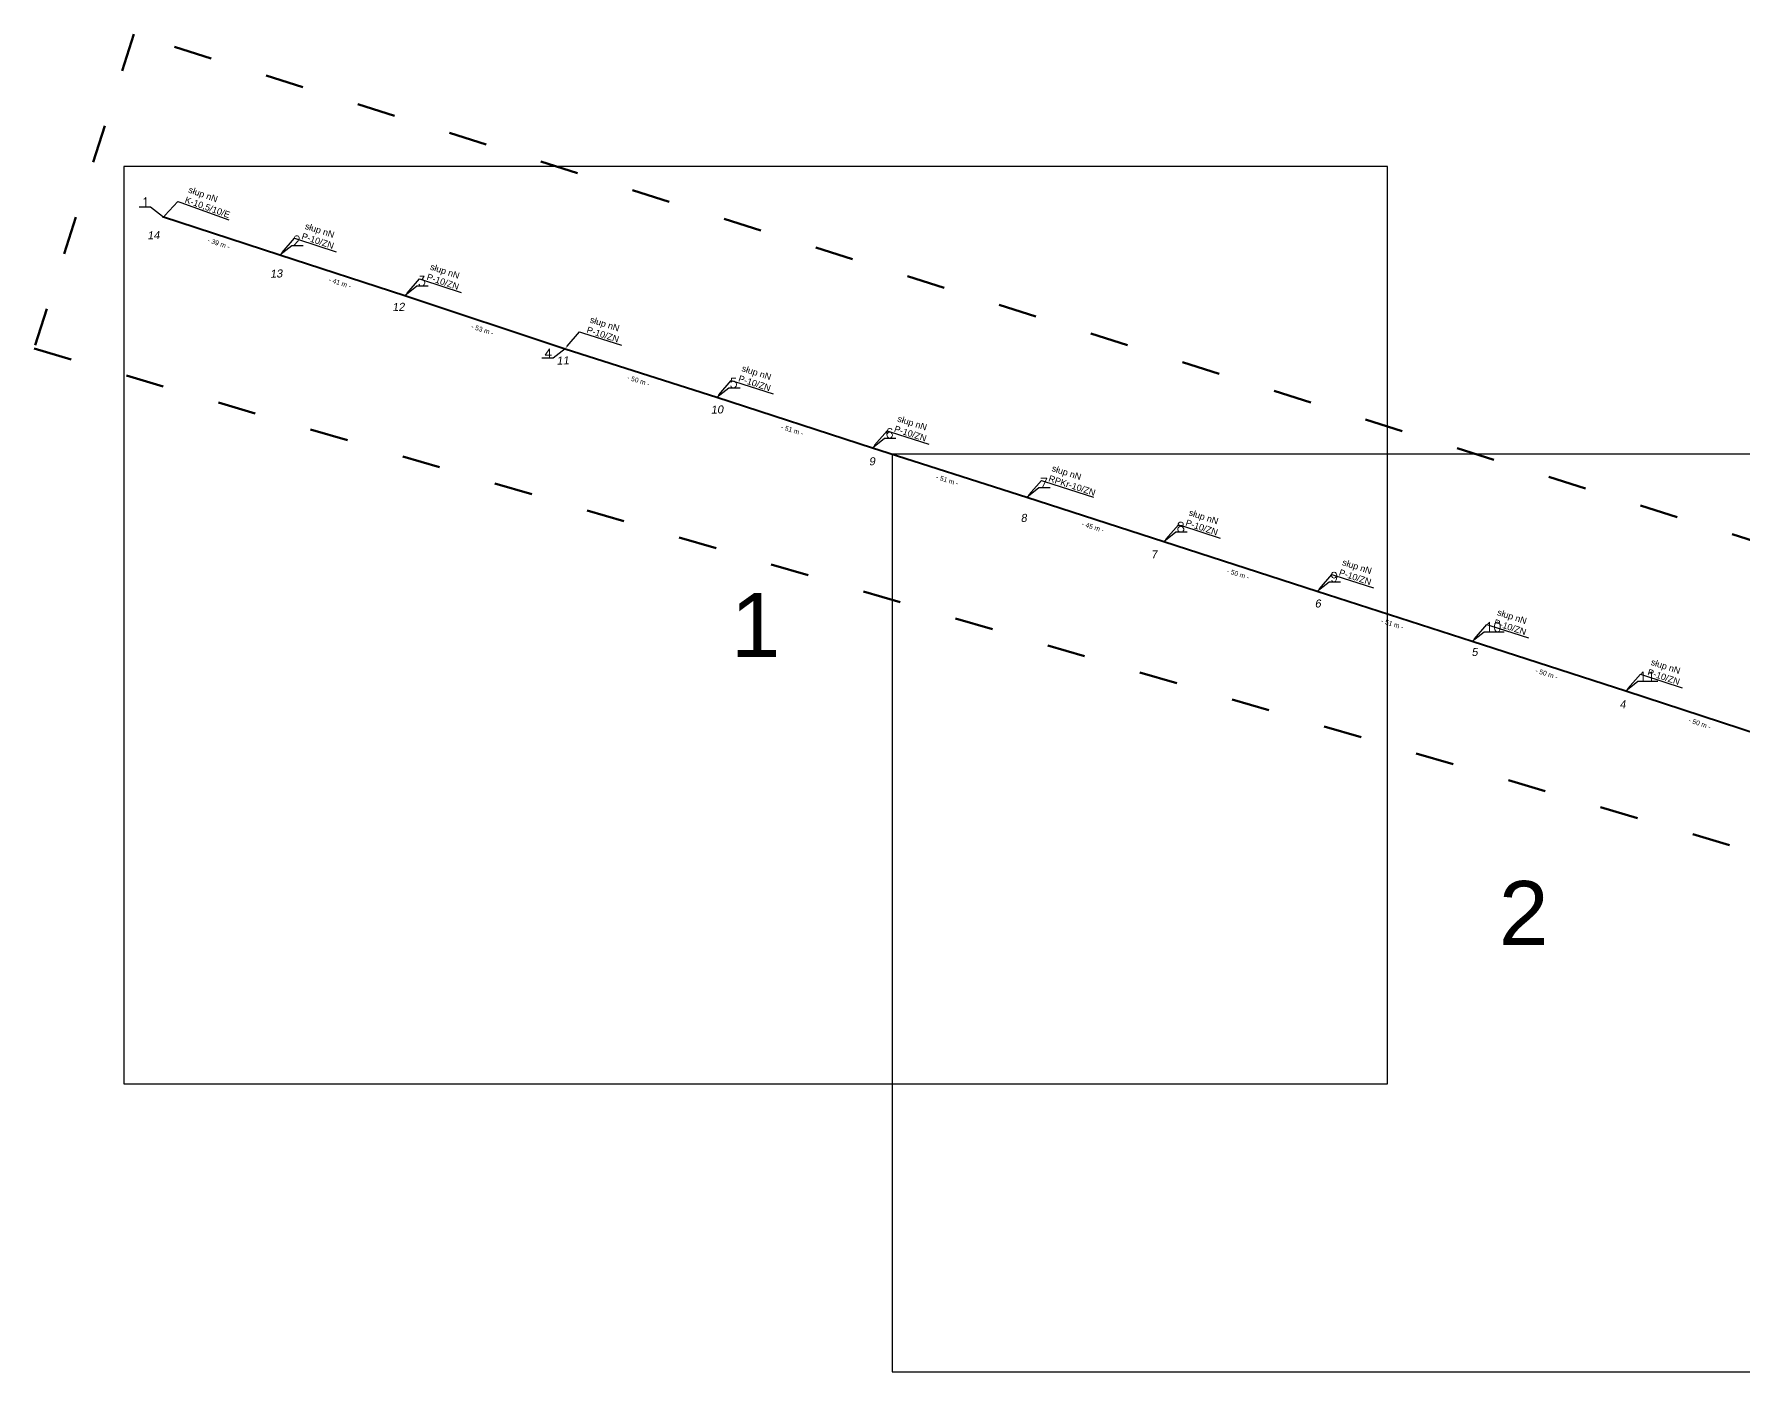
# Model space of a CAD drawing. Header units: metres. Extents: x 7540627 to 7542972, y 5787273 to 5789259.
# Drawn here: x 7541049 to 7541583, y 5787273 to 5787691 of the extents above; entities that cross this region are included whole.
import ezdxf
from ezdxf import colors
from ezdxf.entities.mleader import LeaderData, LeaderLine
from ezdxf.math import Vec2, Vec3

# ---------------------------------------------------------------- set-up
doc = ezdxf.new("R2010")
doc.units = ezdxf.units.M
doc.header["$MEASUREMENT"] = 0
doc.linetypes.add('ACAD_ISO03W100', pattern=[30, 12, -18])
for name, color, linetype, lineweight in [('!TELE', 30, 'Continuous', 40), ('!trafo', 6, 'ACAD_ISO03W100', 50), ('_numery slupow etap 4 cz. 2', 7, 'Continuous', 40)]:
    doc.layers.add(name, color=color, linetype=linetype, lineweight=lineweight)
for name, color, linetype in [('!wymiary', 7, 'Continuous'), ('_MM opisy', 7, 'Continuous'), ('makro-numeracja-punktow', 7, 'Continuous')]:
    doc.layers.add(name, color=color, linetype=linetype)
doc.layers.add('WT_arkusze', color=1, linetype='Continuous', plot=False)
doc.styles.add('GeodText', font='romans.shx')
doc.styles.get("Standard").update_dxf_attribs({"font": 'arial.ttf'})
doc.dimstyles.new('opis linie', dxfattribs={"dimtxt": 1.5, "dimasz": 2.5, "dimexe": 1.25, "dimexo": 0.625, "dimgap": 2.5, "dimtad": 4, "dimdec": 0, "dimtxsty": 'Standard', "dimcen": 2.5, "dimse1": 1, "dimse2": 1, "dimsd1": 1, "dimsd2": 1, "dimclrt": 256, "dimazin": 3, "dimtfac": 1, "dimtdec": 0, "dimtmove": 0, "dimatfit": 3, "dimtfill": 1})
doc.dimstyles.get("Standard").update_dxf_attribs({"dimtxt": 2.5, "dimasz": 2.5, "dimexe": 1.25, "dimexo": 0.625, "dimtad": 1, "dimtxsty": 'Standard', "dimcen": 2.5, "dimazin": 3, "dimtfac": 1, "dimtmove": 0, "dimatfit": 3})

# ---------------------------------------------------------------- blocks, each defined once
blk = doc.blocks.new('*D282')
at = {"layer": '!wymiary', "insert": (7541569.17, 5787475.97), "char_height": 1.5, "attachment_point": 5, "rotation": 341.8989, "bg_fill": 3, "box_fill_scale": 1.25, "bg_fill_color": 257, "bg_fill_transparency": 0}
blk.add_mtext('\\A1;- 50 m -', dxfattribs=at)
blk = doc.blocks.new('*D283')
at = {"layer": '!wymiary', "insert": (7541521.33, 5787491.53), "char_height": 1.5, "attachment_point": 5, "rotation": 342.0728, "bg_fill": 3, "box_fill_scale": 1.25, "bg_fill_color": 257, "bg_fill_transparency": 0}
blk.add_mtext('\\A1;- 50 m -', dxfattribs=at)
blk = doc.blocks.new('*D284')
at = {"layer": '!wymiary', "insert": (7541473.13, 5787507.1), "char_height": 1.5, "attachment_point": 5, "rotation": 342.1156, "bg_fill": 3, "box_fill_scale": 1.25, "bg_fill_color": 257, "bg_fill_transparency": 0}
blk.add_mtext('\\A1;- 51 m -', dxfattribs=at)
blk = doc.blocks.new('*D285')
at = {"layer": '!wymiary', "insert": (7541424.94, 5787522.7), "char_height": 1.5, "attachment_point": 5, "rotation": 342.0191, "bg_fill": 3, "box_fill_scale": 1.25, "bg_fill_color": 257, "bg_fill_transparency": 0}
blk.add_mtext('\\A1;- 50 m -', dxfattribs=at)
blk = doc.blocks.new('*D286')
at = {"layer": '!wymiary', "insert": (7541379.57, 5787537.4), "char_height": 1.5, "attachment_point": 5, "rotation": 342.091, "bg_fill": 3, "box_fill_scale": 1.25, "bg_fill_color": 257, "bg_fill_transparency": 0}
blk.add_mtext('\\A1;- 45 m -', dxfattribs=at)
blk = doc.blocks.new('*D287')
at = {"layer": '!wymiary', "insert": (7541334.06, 5787552.05), "char_height": 1.5, "attachment_point": 5, "rotation": 342.1908, "bg_fill": 3, "box_fill_scale": 1.25, "bg_fill_color": 257, "bg_fill_transparency": 0}
blk.add_mtext('\\A1;- 51 m -', dxfattribs=at)
blk = doc.blocks.new('*D288')
at = {"layer": '!wymiary', "insert": (7541285.61, 5787567.68), "char_height": 1.5, "attachment_point": 5, "rotation": 342.0689, "bg_fill": 3, "box_fill_scale": 1.25, "bg_fill_color": 257, "bg_fill_transparency": 0}
blk.add_mtext('\\A1;- 51 m -', dxfattribs=at)
blk = doc.blocks.new('*D289')
at = {"layer": '!wymiary', "insert": (7541237.57, 5787583.15), "char_height": 1.5, "attachment_point": 5, "rotation": 342.2313, "bg_fill": 3, "box_fill_scale": 1.25, "bg_fill_color": 257, "bg_fill_transparency": 0}
blk.add_mtext('\\A1;- 50 m -', dxfattribs=at)
blk = doc.blocks.new('*D290')
at = {"layer": '!wymiary', "insert": (7541188.83, 5787599.06), "char_height": 1.5, "attachment_point": 5, "rotation": 341.6145, "bg_fill": 3, "box_fill_scale": 1.25, "bg_fill_color": 257, "bg_fill_transparency": 0}
blk.add_mtext('\\A1;- 53 m -', dxfattribs=at)
blk = doc.blocks.new('*D291')
at = {"layer": '!wymiary', "insert": (7541144.31, 5787613.72), "char_height": 1.5, "attachment_point": 5, "rotation": 342.0236, "bg_fill": 3, "box_fill_scale": 1.25, "bg_fill_color": 257, "bg_fill_transparency": 0}
blk.add_mtext('\\A1;- 41 m -', dxfattribs=at)
blk = doc.blocks.new('*D292')
at = {"layer": '!wymiary', "insert": (7541106.43, 5787626.03), "char_height": 1.5, "attachment_point": 5, "rotation": 341.925, "bg_fill": 3, "box_fill_scale": 1.25, "bg_fill_color": 257, "bg_fill_transparency": 0}
blk.add_mtext('\\A1;- 39 m -', dxfattribs=at)

msp = doc.modelspace()

# ---------------------------------------------------------------- linework, layer by layer
at = {"layer": '!TELE', "elevation": 175.02}
msp.add_lwpolyline([(7541088.86, 5787634.42), (7541125.55, 5787622.44), (7541164.61, 5787609.77), (7541214.64, 5787593.14), (7541262.04, 5787577.95), (7541310.72, 5787562.19), (7541358.94, 5787546.71), (7541401.75, 5787532.87), (7541449.69, 5787517.31), (7541498.11, 5787501.68), (7541546.09, 5787486.17), (7541593.81, 5787470.57), (7541641.46, 5787455.02), (7541688.85, 5787439.95), (7541729.19, 5787427.09), (7541766.81, 5787415.08), (7541820.25, 5787430.69)], dxfattribs=at)

# ---------------------------------------------------------------- texts
at = {"layer": 'makro-numeracja-punktow', "lineweight": 30, "insert": (7541084.86, 5787637.42), "char_height": 3, "attachment_point": 9, "line_spacing_factor": 0.8, "style": 'GeodText'}
msp.add_mtext('1', dxfattribs=at)
at = {"layer": 'WT_arkusze', "char_height": 20, "attachment_point": 5}
for s, insert in [('1', (7541274.2, 5787506.73)), ('2', (7541514.2, 5787416.73))]:
    msp.add_mtext(s, dxfattribs=dict(at, insert=insert))

# ---------------------------------------------------------------- next in the draw order: leaders
at = {"layer": '_MM opisy'}
ml = msp.add_multileader_mtext('Standard', dxfattribs=at)
ml.set_content('\\pxql;słup nN\\PK-10,5/10/E', color=256)
ml.set_leader_properties()
ml.build(insert=Vec2(0, 0))
ml.multileader.update_dxf_attribs({"has_text_frame": 1, "text_left_attachment_type": 5, "text_right_attachment_type": 5, "dogleg_length": 1, "arrow_head_size": 1})
ctx = ml.context
ctx.base_point, ctx.char_height, ctx.arrow_head_size, ctx.landing_gap_size, ctx.plane_origin, ctx.plane_x_axis, ctx.plane_y_axis = Vec3(7541094.56, 5787638.82), 2, 1, 1, Vec3(7541090.06, 5787632.11), Vec3(0.942064, -0.335432), Vec3(0.335432, 0.942064)
ctx.left_attachment, ctx.right_attachment = 5, 5
notes = []
notes.append((ctx, [(0, (1, 1, 0), (7541093.62, 5787639.15), (0.942064, -0.335432), 1, [(0, [(7541088.92, 5787634.02), (7541093.62, 5787639.15)], 0, [])])]))
ctx.mtext.insert, ctx.mtext.text_direction, ctx.mtext.rotation, ctx.mtext.flow_direction = Vec3(7541097.44, 5787643.91), Vec3(0.942064, -0.335432), 5.941122, 5
ctx.mtext.has_bg_fill, ctx.mtext.bg_color, ctx.mtext.bg_scale_factor, ctx.mtext.bg_transparency, ctx.mtext.use_window_bg_color = 1, -1023410175, 1, 0, 1
ml = msp.add_multileader_mtext('Standard', dxfattribs=at)
ml.set_content('\\pxql;słup nN\\PP-10/ZN', color=256)
ml.set_leader_properties()
ml.build(insert=Vec2(0, 0))
ml.multileader.update_dxf_attribs({"has_text_frame": 1, "text_left_attachment_type": 5, "text_right_attachment_type": 5, "dogleg_length": 1, "arrow_head_size": 1})
ctx = ml.context
ctx.base_point, ctx.char_height, ctx.arrow_head_size, ctx.landing_gap_size, ctx.plane_origin, ctx.plane_x_axis, ctx.plane_y_axis = Vec3(7541131.06, 5787627.39), 2, 1, 1, Vec3(7541126.75, 5787620.56), Vec3(0.951184, -0.308626), Vec3(0.308626, 0.951184)
ctx.left_attachment, ctx.right_attachment = 5, 5
notes.append((ctx, [(0, (1, 1, 0), (7541130.11, 5787627.7), (0.951184, -0.308626), 1, [(0, [(7541125.55, 5787622.44), (7541130.11, 5787627.7)], 0, [])])]))
ctx.mtext.insert, ctx.mtext.text_direction, ctx.mtext.rotation, ctx.mtext.flow_direction = Vec3(7541133.79, 5787632.56), Vec3(0.951184, -0.308626), 5.969438, 5
ctx.mtext.has_bg_fill, ctx.mtext.bg_color, ctx.mtext.bg_scale_factor, ctx.mtext.bg_transparency, ctx.mtext.use_window_bg_color = 1, -1023410175, 1, 0, 1
ml = msp.add_multileader_mtext('Standard', dxfattribs=at)
ml.set_content('\\pxql;słup nN\\PP-10/ZN', color=256)
ml.set_leader_properties()
ml.build(insert=Vec2(0, 0))
ml.multileader.update_dxf_attribs({"has_text_frame": 1, "text_left_attachment_type": 5, "text_right_attachment_type": 5, "dogleg_length": 1, "arrow_head_size": 1})
ctx = ml.context
ctx.base_point, ctx.char_height, ctx.arrow_head_size, ctx.landing_gap_size, ctx.plane_origin, ctx.plane_x_axis, ctx.plane_y_axis = Vec3(7541170.15, 5787614.68), 2, 1, 1, Vec3(7541165.79, 5787607.88), Vec3(0.948956, -0.315408), Vec3(0.315408, 0.948956)
ctx.left_attachment, ctx.right_attachment = 5, 5
notes.append((ctx, [(0, (1, 1, 0), (7541169.2, 5787614.99), (0.948956, -0.315408), 1, [(0, [(7541164.61, 5787609.77), (7541169.2, 5787614.99)], 0, [])])]))
ctx.mtext.insert, ctx.mtext.text_direction, ctx.mtext.rotation, ctx.mtext.flow_direction = Vec3(7541172.92, 5787619.83), Vec3(0.948956, -0.315408), 5.962298, 5
ctx.mtext.has_bg_fill, ctx.mtext.bg_color, ctx.mtext.bg_scale_factor, ctx.mtext.bg_transparency, ctx.mtext.use_window_bg_color = 1, -1023410175, 1, 0, 1
ml = msp.add_multileader_mtext('Standard', dxfattribs=at)
ml.set_content('\\pxql;słup nN\\PP-10/ZN', color=256)
ml.set_leader_properties()
ml.build(insert=Vec2(0, 0))
ml.multileader.update_dxf_attribs({"has_text_frame": 1, "text_left_attachment_type": 5, "text_right_attachment_type": 5, "dogleg_length": 1, "arrow_head_size": 1})
ctx = ml.context
ctx.base_point, ctx.char_height, ctx.arrow_head_size, ctx.landing_gap_size, ctx.plane_origin, ctx.plane_x_axis, ctx.plane_y_axis = Vec3(7541220.13, 5787598.11), 2, 1, 1, Vec3(7541215.84, 5787591.26), Vec3(0.952296, -0.305176), Vec3(0.305176, 0.952296)
ctx.left_attachment, ctx.right_attachment = 5, 5
notes.append((ctx, [(0, (1, 1, 0), (7541219.18, 5787598.41), (0.952296, -0.305176), 1, [(0, [(7541214.64, 5787593.14), (7541219.18, 5787598.41)], 0, [])])]))
ctx.mtext.insert, ctx.mtext.text_direction, ctx.mtext.rotation, ctx.mtext.flow_direction = Vec3(7541222.84, 5787603.29), Vec3(0.952296, -0.305176), 5.973062, 5
ctx.mtext.has_bg_fill, ctx.mtext.bg_color, ctx.mtext.bg_scale_factor, ctx.mtext.bg_transparency, ctx.mtext.use_window_bg_color = 1, -1023410175, 1, 0, 1
ml = msp.add_multileader_mtext('Standard', dxfattribs=at)
ml.set_content('\\pxql;słup nN\\PP-10/ZN', color=256)
ml.set_leader_properties()
ml.build(insert=Vec2(0, 0))
ml.multileader.update_dxf_attribs({"has_text_frame": 1, "text_left_attachment_type": 5, "text_right_attachment_type": 5, "dogleg_length": 1, "arrow_head_size": 1})
ctx = ml.context
ctx.base_point, ctx.char_height, ctx.arrow_head_size, ctx.landing_gap_size, ctx.plane_origin, ctx.plane_x_axis, ctx.plane_y_axis = Vec3(7541267.54, 5787582.9), 2, 1, 1, Vec3(7541263.23, 5787576.07), Vec3(0.951428, -0.307873), Vec3(0.307873, 0.951428)
ctx.left_attachment, ctx.right_attachment = 5, 5
notes.append((ctx, [(0, (1, 1, 0), (7541266.59, 5787583.21), (0.951428, -0.307873), 1, [(0, [(7541262.04, 5787577.95), (7541266.59, 5787583.21)], 0, [])])]))
ctx.mtext.insert, ctx.mtext.text_direction, ctx.mtext.rotation, ctx.mtext.flow_direction = Vec3(7541270.27, 5787588.08), Vec3(0.951428, -0.307873), 5.970229, 5
ctx.mtext.has_bg_fill, ctx.mtext.bg_color, ctx.mtext.bg_scale_factor, ctx.mtext.bg_transparency, ctx.mtext.use_window_bg_color = 1, -1023410175, 1, 0, 1
ml = msp.add_multileader_mtext('Standard', dxfattribs=at)
ml.set_content('\\pxql;słup nN\\PP-10/ZN', color=256)
ml.set_leader_properties()
ml.build(insert=Vec2(0, 0))
ml.multileader.update_dxf_attribs({"has_text_frame": 1, "text_left_attachment_type": 5, "text_right_attachment_type": 5, "dogleg_length": 1, "arrow_head_size": 1})
ctx = ml.context
ctx.base_point, ctx.char_height, ctx.arrow_head_size, ctx.landing_gap_size, ctx.plane_origin, ctx.plane_x_axis, ctx.plane_y_axis = Vec3(7541316.21, 5787567.16), 2, 1, 1, Vec3(7541311.92, 5787560.32), Vec3(0.952081, -0.305847), Vec3(0.305847, 0.952081)
ctx.left_attachment, ctx.right_attachment = 5, 5
notes.append((ctx, [(0, (1, 1, 0), (7541315.26, 5787567.46), (0.952081, -0.305847), 1, [(0, [(7541310.72, 5787562.19), (7541315.26, 5787567.46)], 0, [])])]))
ctx.mtext.insert, ctx.mtext.text_direction, ctx.mtext.rotation, ctx.mtext.flow_direction = Vec3(7541318.93, 5787572.34), Vec3(0.952081, -0.305847), 5.972357, 5
ctx.mtext.has_bg_fill, ctx.mtext.bg_color, ctx.mtext.bg_scale_factor, ctx.mtext.bg_transparency, ctx.mtext.use_window_bg_color = 1, -1023410175, 1, 0, 1
ml = msp.add_multileader_mtext('Standard', dxfattribs=at)
ml.set_content('\\pxql;słup nN\\PRPKr-10/ZN', color=256)
ml.set_leader_properties()
ml.build(insert=Vec2(0, 0))
ml.multileader.update_dxf_attribs({"has_text_frame": 1, "text_left_attachment_type": 5, "text_right_attachment_type": 5, "dogleg_length": 1, "arrow_head_size": 1})
ctx = ml.context
ctx.base_point, ctx.char_height, ctx.arrow_head_size, ctx.landing_gap_size, ctx.plane_origin, ctx.plane_x_axis, ctx.plane_y_axis = Vec3(7541364.44, 5787551.66), 2, 1, 1, Vec3(7541360.13, 5787544.83), Vec3(0.951546, -0.307506), Vec3(0.307506, 0.951546)
ctx.left_attachment, ctx.right_attachment = 5, 5
notes.append((ctx, [(0, (1, 1, 0), (7541363.48, 5787551.97), (0.951546, -0.307506), 1, [(0, [(7541358.94, 5787546.71), (7541363.48, 5787551.97)], 0, [])])]))
ctx.mtext.insert, ctx.mtext.text_direction, ctx.mtext.rotation, ctx.mtext.flow_direction = Vec3(7541367.16, 5787556.84), Vec3(0.951546, -0.307506), 5.970614, 5
ctx.mtext.has_bg_fill, ctx.mtext.bg_color, ctx.mtext.bg_scale_factor, ctx.mtext.bg_transparency, ctx.mtext.use_window_bg_color = 1, -1023410175, 1, 0, 1
ml = msp.add_multileader_mtext('Standard', dxfattribs=at)
ml.set_content('\\pxql;słup nN\\PP-10/ZN', color=256)
ml.set_leader_properties()
ml.build(insert=Vec2(0, 0))
ml.multileader.update_dxf_attribs({"has_text_frame": 1, "text_left_attachment_type": 5, "text_right_attachment_type": 5, "dogleg_length": 1, "arrow_head_size": 1})
ctx = ml.context
ctx.base_point, ctx.char_height, ctx.arrow_head_size, ctx.landing_gap_size, ctx.plane_origin, ctx.plane_x_axis, ctx.plane_y_axis = Vec3(7541407.25, 5787537.82), 2, 1, 1, Vec3(7541402.94, 5787530.99), Vec3(0.951159, -0.308701), Vec3(0.308701, 0.951159)
ctx.left_attachment, ctx.right_attachment = 5, 5
notes.append((ctx, [(0, (1, 1, 0), (7541406.3, 5787538.13), (0.951159, -0.308701), 1, [(0, [(7541401.75, 5787532.87), (7541406.3, 5787538.13)], 0, [])])]))
ctx.mtext.insert, ctx.mtext.text_direction, ctx.mtext.rotation, ctx.mtext.flow_direction = Vec3(7541409.98, 5787543), Vec3(0.951159, -0.308701), 5.969359, 5
ctx.mtext.has_bg_fill, ctx.mtext.bg_color, ctx.mtext.bg_scale_factor, ctx.mtext.bg_transparency, ctx.mtext.use_window_bg_color = 1, -1023410175, 1, 0, 1
ml = msp.add_multileader_mtext('Standard', dxfattribs=at)
ml.set_content('\\pxql;słup nN\\PP-10/ZN', color=256)
ml.set_leader_properties()
ml.build(insert=Vec2(0, 0))
ml.multileader.update_dxf_attribs({"has_text_frame": 1, "text_left_attachment_type": 5, "text_right_attachment_type": 5, "dogleg_length": 1, "arrow_head_size": 1})
ctx = ml.context
ctx.base_point, ctx.char_height, ctx.arrow_head_size, ctx.landing_gap_size, ctx.plane_origin, ctx.plane_x_axis, ctx.plane_y_axis = Vec3(7541455.19, 5787522.27), 2, 1, 1, Vec3(7541450.89, 5787515.43), Vec3(0.951678, -0.307098), Vec3(0.307098, 0.951678)
ctx.left_attachment, ctx.right_attachment = 5, 5
notes.append((ctx, [(0, (1, 1, 0), (7541454.24, 5787522.58), (0.951678, -0.307098), 1, [(0, [(7541449.69, 5787517.31), (7541454.24, 5787522.58)], 0, [])])]))
ctx.mtext.insert, ctx.mtext.text_direction, ctx.mtext.rotation, ctx.mtext.flow_direction = Vec3(7541457.91, 5787527.45), Vec3(0.951678, -0.307098), 5.971043, 5
ctx.mtext.has_bg_fill, ctx.mtext.bg_color, ctx.mtext.bg_scale_factor, ctx.mtext.bg_transparency, ctx.mtext.use_window_bg_color = 1, -1023410175, 1, 0, 1
ml = msp.add_multileader_mtext('Standard', dxfattribs=at)
ml.set_content('\\pxql;słup nN\\PP-10/ZN', color=256)
ml.set_leader_properties()
ml.build(insert=Vec2(0, 0))
ml.multileader.update_dxf_attribs({"has_text_frame": 1, "text_left_attachment_type": 5, "text_right_attachment_type": 5, "dogleg_length": 1, "arrow_head_size": 1})
ctx = ml.context
ctx.base_point, ctx.char_height, ctx.arrow_head_size, ctx.landing_gap_size, ctx.plane_origin, ctx.plane_x_axis, ctx.plane_y_axis = Vec3(7541503.62, 5787506.64), 2, 1, 1, Vec3(7541499.31, 5787499.81), Vec3(0.951448, -0.307808), Vec3(0.307808, 0.951448)
ctx.left_attachment, ctx.right_attachment = 5, 5
notes.append((ctx, [(0, (1, 1, 0), (7541502.66, 5787506.95), (0.951448, -0.307808), 1, [(0, [(7541498.11, 5787501.68), (7541502.66, 5787506.95)], 0, [])])]))
ctx.mtext.insert, ctx.mtext.text_direction, ctx.mtext.rotation, ctx.mtext.flow_direction = Vec3(7541506.34, 5787511.82), Vec3(0.951448, -0.307808), 5.970297, 5
ctx.mtext.has_bg_fill, ctx.mtext.bg_color, ctx.mtext.bg_scale_factor, ctx.mtext.bg_transparency, ctx.mtext.use_window_bg_color = 1, -1023410175, 1, 0, 1
ml = msp.add_multileader_mtext('Standard', dxfattribs=at)
ml.set_content('\\pxql;słup nN\\PP-10/ZN', color=256)
ml.set_leader_properties()
ml.build(insert=Vec2(0, 0))
ml.multileader.update_dxf_attribs({"has_text_frame": 1, "text_left_attachment_type": 5, "text_right_attachment_type": 5, "dogleg_length": 1, "arrow_head_size": 1})
ctx = ml.context
ctx.base_point, ctx.char_height, ctx.arrow_head_size, ctx.landing_gap_size, ctx.plane_origin, ctx.plane_x_axis, ctx.plane_y_axis = Vec3(7541551.6, 5787491.1), 2, 1, 1, Vec3(7541547.28, 5787484.28), Vec3(0.95051, -0.310695), Vec3(0.310695, 0.95051)
ctx.left_attachment, ctx.right_attachment = 5, 5
notes.append((ctx, [(0, (1, 1, 0), (7541550.65, 5787491.41), (0.95051, -0.310695), 1, [(0, [(7541546.09, 5787486.17), (7541550.65, 5787491.41)], 0, [])])]))
ctx.mtext.insert, ctx.mtext.text_direction, ctx.mtext.rotation, ctx.mtext.flow_direction = Vec3(7541554.35, 5787496.27), Vec3(0.95051, -0.310695), 5.967261, 5
ctx.mtext.has_bg_fill, ctx.mtext.bg_color, ctx.mtext.bg_scale_factor, ctx.mtext.bg_transparency, ctx.mtext.use_window_bg_color = 1, -1023410175, 1, 0, 1
for ctx, leaders in notes:
    for number, flags, end, landing, length, lines in leaders:
        leader = LeaderData()
        leader.index, (leader.has_last_leader_line, leader.has_dogleg_vector, leader.attachment_direction) = number, flags
        leader.last_leader_point, leader.dogleg_vector, leader.dogleg_length = Vec3(end), Vec3(landing), length
        for number, points, colour, breaks in lines:
            line = LeaderLine()
            line.index, line.vertices, line.color, line.breaks = number, Vec3.list(points), colors.encode_raw_color(colour), breaks
            leader.lines.append(line)
        ctx.leaders.append(leader)

# ---------------------------------------------------------------- next in the draw order: linework, layer by layer
at = {"layer": '!trafo', "color": 3}
msp.add_lwpolyline([(7541870.25, 5787462.38), (7541705.29, 5787495.71), (7541079.85, 5787691.46), (7541048.77, 5787593.18), (7541799.44, 5787373.23), (7541872.75, 5787402.39)], dxfattribs=at)

# ---------------------------------------------------------------- next in the draw order: dimensions: what is measured, and where the dimension line sits
at = {"layer": '!wymiary'}
dim = msp.add_aligned_dim(p1=(7541593.81, 5787470.57), p2=(7541546.09, 5787486.17), distance=-0.75, dimstyle='opis linie', dxfattribs=at)
dim.commit()
dim.dimension.update_dxf_attribs({"geometry": '*D282', "text_midpoint": (7541569.17, 5787475.97)})

# ---------------------------------------------------------------- next in the draw order: texts
at = {"layer": '_numery slupow etap 4 cz. 2', "oblique": 10}
msp.add_text('4', height=2.5, rotation=1.7057, dxfattribs=at).set_placement((7541544.13, 5787480.72))
at = {"layer": 'makro-numeracja-punktow', "lineweight": 30, "insert": (7541550.09, 5787489.17), "char_height": 3, "attachment_point": 7, "line_spacing_factor": 0.8, "style": 'GeodText'}
msp.add_mtext('11', dxfattribs=at)

# ---------------------------------------------------------------- next in the draw order: dimensions: what is measured, and where the dimension line sits
at = {"layer": '!wymiary'}
dim = msp.add_aligned_dim(p1=(7541546.09, 5787486.17), p2=(7541498.11, 5787501.68), distance=-0.75, dimstyle='opis linie', dxfattribs=at)
dim.commit()
dim.dimension.update_dxf_attribs({"geometry": '*D283', "text_midpoint": (7541521.33, 5787491.53)})

# ---------------------------------------------------------------- next in the draw order: texts
at = {"layer": 'makro-numeracja-punktow', "lineweight": 30, "insert": (7541502.11, 5787504.68), "char_height": 3, "attachment_point": 7, "line_spacing_factor": 0.8, "style": 'GeodText'}
msp.add_mtext('10', dxfattribs=at)

# ---------------------------------------------------------------- next in the draw order: dimensions: what is measured, and where the dimension line sits
at = {"layer": '!wymiary'}
dim = msp.add_aligned_dim(p1=(7541498.11, 5787501.68), p2=(7541449.69, 5787517.31), distance=-0.75, dimstyle='opis linie', dxfattribs=at)
dim.commit()
dim.dimension.update_dxf_attribs({"geometry": '*D284', "text_midpoint": (7541473.13, 5787507.1)})

# ---------------------------------------------------------------- next in the draw order: leaders
at = {"layer": 'makro-numeracja-punktow', "lineweight": 30, "has_arrowhead": 0, "annotation_type": 0, "has_hookline": 1, "hookline_direction": 0, "text_width": 5.46}
msp.add_leader([(7541546.09, 5787486.17), (7541549.82, 5787489.17), (7541550, 5787489.17)], dimstyle='Standard', dxfattribs=at)

# ---------------------------------------------------------------- next in the draw order: texts
at = {"layer": '_numery slupow etap 4 cz. 2', "oblique": 10}
msp.add_text('5', height=2.5, rotation=1.7057, dxfattribs=at).set_placement((7541497.89, 5787497.05))
at = {"layer": 'makro-numeracja-punktow', "lineweight": 30, "insert": (7541453.69, 5787520.31), "char_height": 3, "attachment_point": 7, "line_spacing_factor": 0.8, "style": 'GeodText'}
msp.add_mtext('9', dxfattribs=at)

# ---------------------------------------------------------------- next in the draw order: dimensions: what is measured, and where the dimension line sits
at = {"layer": '!wymiary'}
dim = msp.add_aligned_dim(p1=(7541449.69, 5787517.31), p2=(7541401.75, 5787532.87), distance=-0.75, dimstyle='opis linie', dxfattribs=at)
dim.commit()
dim.dimension.update_dxf_attribs({"geometry": '*D285', "text_midpoint": (7541424.94, 5787522.7)})

# ---------------------------------------------------------------- next in the draw order: leaders
at = {"layer": 'makro-numeracja-punktow', "lineweight": 30, "has_arrowhead": 0, "annotation_type": 0, "has_hookline": 1, "hookline_direction": 0, "text_width": 5.46}
msp.add_leader([(7541498.11, 5787501.68), (7541501.84, 5787504.68), (7541502.02, 5787504.68)], dimstyle='Standard', dxfattribs=at)

# ---------------------------------------------------------------- next in the draw order: texts
at = {"layer": '_numery slupow etap 4 cz. 2', "oblique": 10}
msp.add_text('6', height=2.5, rotation=1.7057, dxfattribs=at).set_placement((7541448.9, 5787512.21))
at = {"layer": 'makro-numeracja-punktow', "lineweight": 30, "insert": (7541405.75, 5787535.87), "char_height": 3, "attachment_point": 7, "line_spacing_factor": 0.8, "style": 'GeodText'}
msp.add_mtext('8', dxfattribs=at)

# ---------------------------------------------------------------- next in the draw order: dimensions: what is measured, and where the dimension line sits
at = {"layer": '!wymiary'}
dim = msp.add_aligned_dim(p1=(7541401.75, 5787532.87), p2=(7541358.94, 5787546.71), distance=-0.75, dimstyle='opis linie', dxfattribs=at)
dim.commit()
dim.dimension.update_dxf_attribs({"geometry": '*D286', "text_midpoint": (7541379.57, 5787537.4)})

# ---------------------------------------------------------------- next in the draw order: leaders
at = {"layer": 'makro-numeracja-punktow', "lineweight": 30, "has_arrowhead": 0, "annotation_type": 0, "has_hookline": 1, "hookline_direction": 0, "text_width": 2.73}
msp.add_leader([(7541449.69, 5787517.31), (7541453.42, 5787520.31), (7541453.6, 5787520.31)], dimstyle='Standard', dxfattribs=at)

# ---------------------------------------------------------------- next in the draw order: texts
at = {"layer": '_numery slupow etap 4 cz. 2', "oblique": 10}
for s, p in [('8', (7541357.01, 5787538.96)), ('7', (7541397.74, 5787527.55))]:
    msp.add_text(s, height=2.5, rotation=1.7057, dxfattribs=at).set_placement(p)
at = {"layer": 'makro-numeracja-punktow', "lineweight": 30, "insert": (7541362.94, 5787549.71), "char_height": 3, "attachment_point": 7, "line_spacing_factor": 0.8, "style": 'GeodText'}
msp.add_mtext('7', dxfattribs=at)

# ---------------------------------------------------------------- next in the draw order: dimensions: what is measured, and where the dimension line sits
at = {"layer": '!wymiary'}
dim = msp.add_aligned_dim(p1=(7541358.94, 5787546.71), p2=(7541310.72, 5787562.19), distance=-0.75, dimstyle='opis linie', dxfattribs=at)
dim.commit()
dim.dimension.update_dxf_attribs({"geometry": '*D287', "text_midpoint": (7541334.06, 5787552.05)})

# ---------------------------------------------------------------- next in the draw order: leaders
at = {"layer": 'makro-numeracja-punktow', "lineweight": 30, "has_arrowhead": 0, "annotation_type": 0, "has_hookline": 1, "hookline_direction": 0, "text_width": 2.73}
msp.add_leader([(7541401.75, 5787532.87), (7541405.48, 5787535.87), (7541405.66, 5787535.87)], dimstyle='Standard', dxfattribs=at)

# ---------------------------------------------------------------- next in the draw order: linework, layer by layer
at = {"layer": 'WT_arkusze'}
msp.add_lwpolyline([(7541316.82, 5787273.31), (7541711.58, 5787273.31), (7541711.58, 5787560.14), (7541316.82, 5787560.14)], close=True, dxfattribs=at)

# ---------------------------------------------------------------- next in the draw order: texts
at = {"layer": '_numery slupow etap 4 cz. 2', "oblique": 10}
msp.add_text('9', height=2.5, rotation=1.7057, dxfattribs=at).set_placement((7541309.6, 5787556.67))
at = {"layer": 'makro-numeracja-punktow', "lineweight": 30, "insert": (7541314.72, 5787565.19), "char_height": 3, "attachment_point": 7, "line_spacing_factor": 0.8, "style": 'GeodText'}
msp.add_mtext('6', dxfattribs=at)

# ---------------------------------------------------------------- next in the draw order: dimensions: what is measured, and where the dimension line sits
at = {"layer": '!wymiary'}
dim = msp.add_aligned_dim(p1=(7541310.72, 5787562.19), p2=(7541262.04, 5787577.95), distance=-0.75, dimstyle='opis linie', dxfattribs=at)
dim.commit()
dim.dimension.update_dxf_attribs({"geometry": '*D288', "text_midpoint": (7541285.61, 5787567.68)})

# ---------------------------------------------------------------- next in the draw order: leaders
at = {"layer": 'makro-numeracja-punktow', "lineweight": 30, "has_arrowhead": 0, "annotation_type": 0, "has_hookline": 1, "hookline_direction": 0, "text_width": 2.73}
msp.add_leader([(7541358.94, 5787546.71), (7541362.67, 5787549.71), (7541362.85, 5787549.71)], dimstyle='Standard', dxfattribs=at)

# ---------------------------------------------------------------- next in the draw order: texts
at = {"layer": 'makro-numeracja-punktow', "lineweight": 30, "insert": (7541266.04, 5787580.95), "char_height": 3, "attachment_point": 7, "line_spacing_factor": 0.8, "style": 'GeodText'}
msp.add_mtext('5', dxfattribs=at)

# ---------------------------------------------------------------- next in the draw order: dimensions: what is measured, and where the dimension line sits
at = {"layer": '!wymiary'}
dim = msp.add_aligned_dim(p1=(7541262.04, 5787577.95), p2=(7541214.64, 5787593.14), distance=-0.75, dimstyle='opis linie', dxfattribs=at)
dim.commit()
dim.dimension.update_dxf_attribs({"geometry": '*D289', "text_midpoint": (7541237.57, 5787583.15)})

# ---------------------------------------------------------------- next in the draw order: leaders
at = {"layer": 'makro-numeracja-punktow', "lineweight": 30, "has_arrowhead": 0, "annotation_type": 0, "has_hookline": 1, "hookline_direction": 0, "text_width": 2.73}
msp.add_leader([(7541310.72, 5787562.19), (7541314.45, 5787565.19), (7541314.63, 5787565.19)], dimstyle='Standard', dxfattribs=at)

# ---------------------------------------------------------------- next in the draw order: texts
at = {"layer": '_numery slupow etap 4 cz. 2', "oblique": 10}
msp.add_text('10', height=2.5, rotation=1.7057, dxfattribs=at).set_placement((7541260.21, 5787572.81))

# ---------------------------------------------------------------- next in the draw order: dimensions: what is measured, and where the dimension line sits
at = {"layer": '!wymiary'}
dim = msp.add_aligned_dim(p1=(7541214.64, 5787593.14), p2=(7541164.61, 5787609.77), distance=-0.75, dimstyle='opis linie', dxfattribs=at)
dim.commit()
dim.dimension.update_dxf_attribs({"geometry": '*D290', "text_midpoint": (7541188.83, 5787599.06)})

# ---------------------------------------------------------------- next in the draw order: leaders
at = {"layer": 'makro-numeracja-punktow', "lineweight": 30, "has_arrowhead": 0, "annotation_type": 0, "has_hookline": 1, "hookline_direction": 0, "text_width": 2.73}
msp.add_leader([(7541262.04, 5787577.95), (7541265.77, 5787580.95), (7541265.95, 5787580.95)], dimstyle='Standard', dxfattribs=at)

# ---------------------------------------------------------------- next in the draw order: texts
at = {"layer": '_numery slupow etap 4 cz. 2', "oblique": 10}
msp.add_text('11', height=2.5, rotation=1.7057, dxfattribs=at).set_placement((7541212, 5787588.15))
at = {"layer": 'makro-numeracja-punktow', "lineweight": 30, "char_height": 3, "line_spacing_factor": 0.8, "style": 'GeodText'}
for s, insert, attachment_point in [('3', (7541168.61, 5787612.77), 7), ('4', (7541210.64, 5787590.14), 9)]:
    msp.add_mtext(s, dxfattribs=dict(at, insert=insert, attachment_point=attachment_point))

# ---------------------------------------------------------------- next in the draw order: dimensions: what is measured, and where the dimension line sits
at = {"layer": '!wymiary'}
dim = msp.add_aligned_dim(p1=(7541164.61, 5787609.77), p2=(7541125.55, 5787622.44), distance=-0.75, dimstyle='opis linie', dxfattribs=at)
dim.commit()
dim.dimension.update_dxf_attribs({"geometry": '*D291', "text_midpoint": (7541144.31, 5787613.72)})

# ---------------------------------------------------------------- next in the draw order: leaders
at = {"layer": 'makro-numeracja-punktow', "lineweight": 30, "has_arrowhead": 0, "annotation_type": 0, "has_hookline": 1, "hookline_direction": 0, "text_width": 2.73, "horizontal_direction": (-1, 0, 0)}
msp.add_leader([(7541214.64, 5787593.14), (7541210.91, 5787590.14), (7541210.73, 5787590.14)], dimstyle='Standard', dxfattribs=at)

# ---------------------------------------------------------------- next in the draw order: texts
at = {"layer": '_numery slupow etap 4 cz. 2', "oblique": 10}
for s, p in [('13', (7541122.48, 5787615.31)), ('12', (7541160.65, 5787604.88))]:
    msp.add_text(s, height=2.5, rotation=1.7057, dxfattribs=at).set_placement(p)
at = {"layer": 'makro-numeracja-punktow', "lineweight": 30, "insert": (7541129.55, 5787625.44), "char_height": 3, "attachment_point": 7, "line_spacing_factor": 0.8, "style": 'GeodText'}
msp.add_mtext('2', dxfattribs=at)

# ---------------------------------------------------------------- next in the draw order: dimensions: what is measured, and where the dimension line sits
at = {"layer": '!wymiary'}
dim = msp.add_aligned_dim(p1=(7541125.55, 5787622.44), p2=(7541088.86, 5787634.42), distance=-0.75, dimstyle='opis linie', dxfattribs=at)
dim.commit()
dim.dimension.update_dxf_attribs({"geometry": '*D292', "text_midpoint": (7541106.43, 5787626.03)})

# ---------------------------------------------------------------- next in the draw order: leaders
at = {"layer": 'makro-numeracja-punktow', "lineweight": 30, "has_arrowhead": 0, "annotation_type": 0, "has_hookline": 1, "hookline_direction": 0, "text_width": 2.73}
msp.add_leader([(7541164.61, 5787609.77), (7541168.34, 5787612.77), (7541168.52, 5787612.77)], dimstyle='Standard', dxfattribs=at)

# ---------------------------------------------------------------- next in the draw order: linework, layer by layer
at = {"layer": 'WT_arkusze'}
msp.add_lwpolyline([(7541076.82, 5787363.31), (7541471.58, 5787363.31), (7541471.58, 5787650.14), (7541076.82, 5787650.14)], close=True, dxfattribs=at)

# ---------------------------------------------------------------- next in the draw order: texts
at = {"layer": '_numery slupow etap 4 cz. 2', "oblique": 10}
msp.add_text('14', height=2.5, rotation=1.7057, dxfattribs=at).set_placement((7541084.11, 5787627.31))

# ---------------------------------------------------------------- next in the draw order: leaders
at = {"layer": 'makro-numeracja-punktow', "lineweight": 30, "has_arrowhead": 0, "annotation_type": 0, "has_hookline": 1, "hookline_direction": 0, "text_width": 2.73, "horizontal_direction": (-1, 0, 0)}
msp.add_leader([(7541088.86, 5787634.42), (7541085.13, 5787637.42), (7541084.95, 5787637.42)], dimstyle='Standard', dxfattribs=at)
at = {"layer": 'makro-numeracja-punktow', "lineweight": 30, "has_arrowhead": 0, "annotation_type": 0, "has_hookline": 1, "hookline_direction": 0, "text_width": 2.73}
msp.add_leader([(7541125.55, 5787622.44), (7541129.28, 5787625.44), (7541129.46, 5787625.44)], dimstyle='Standard', dxfattribs=at)

doc.saveas('drawing.dxf')
